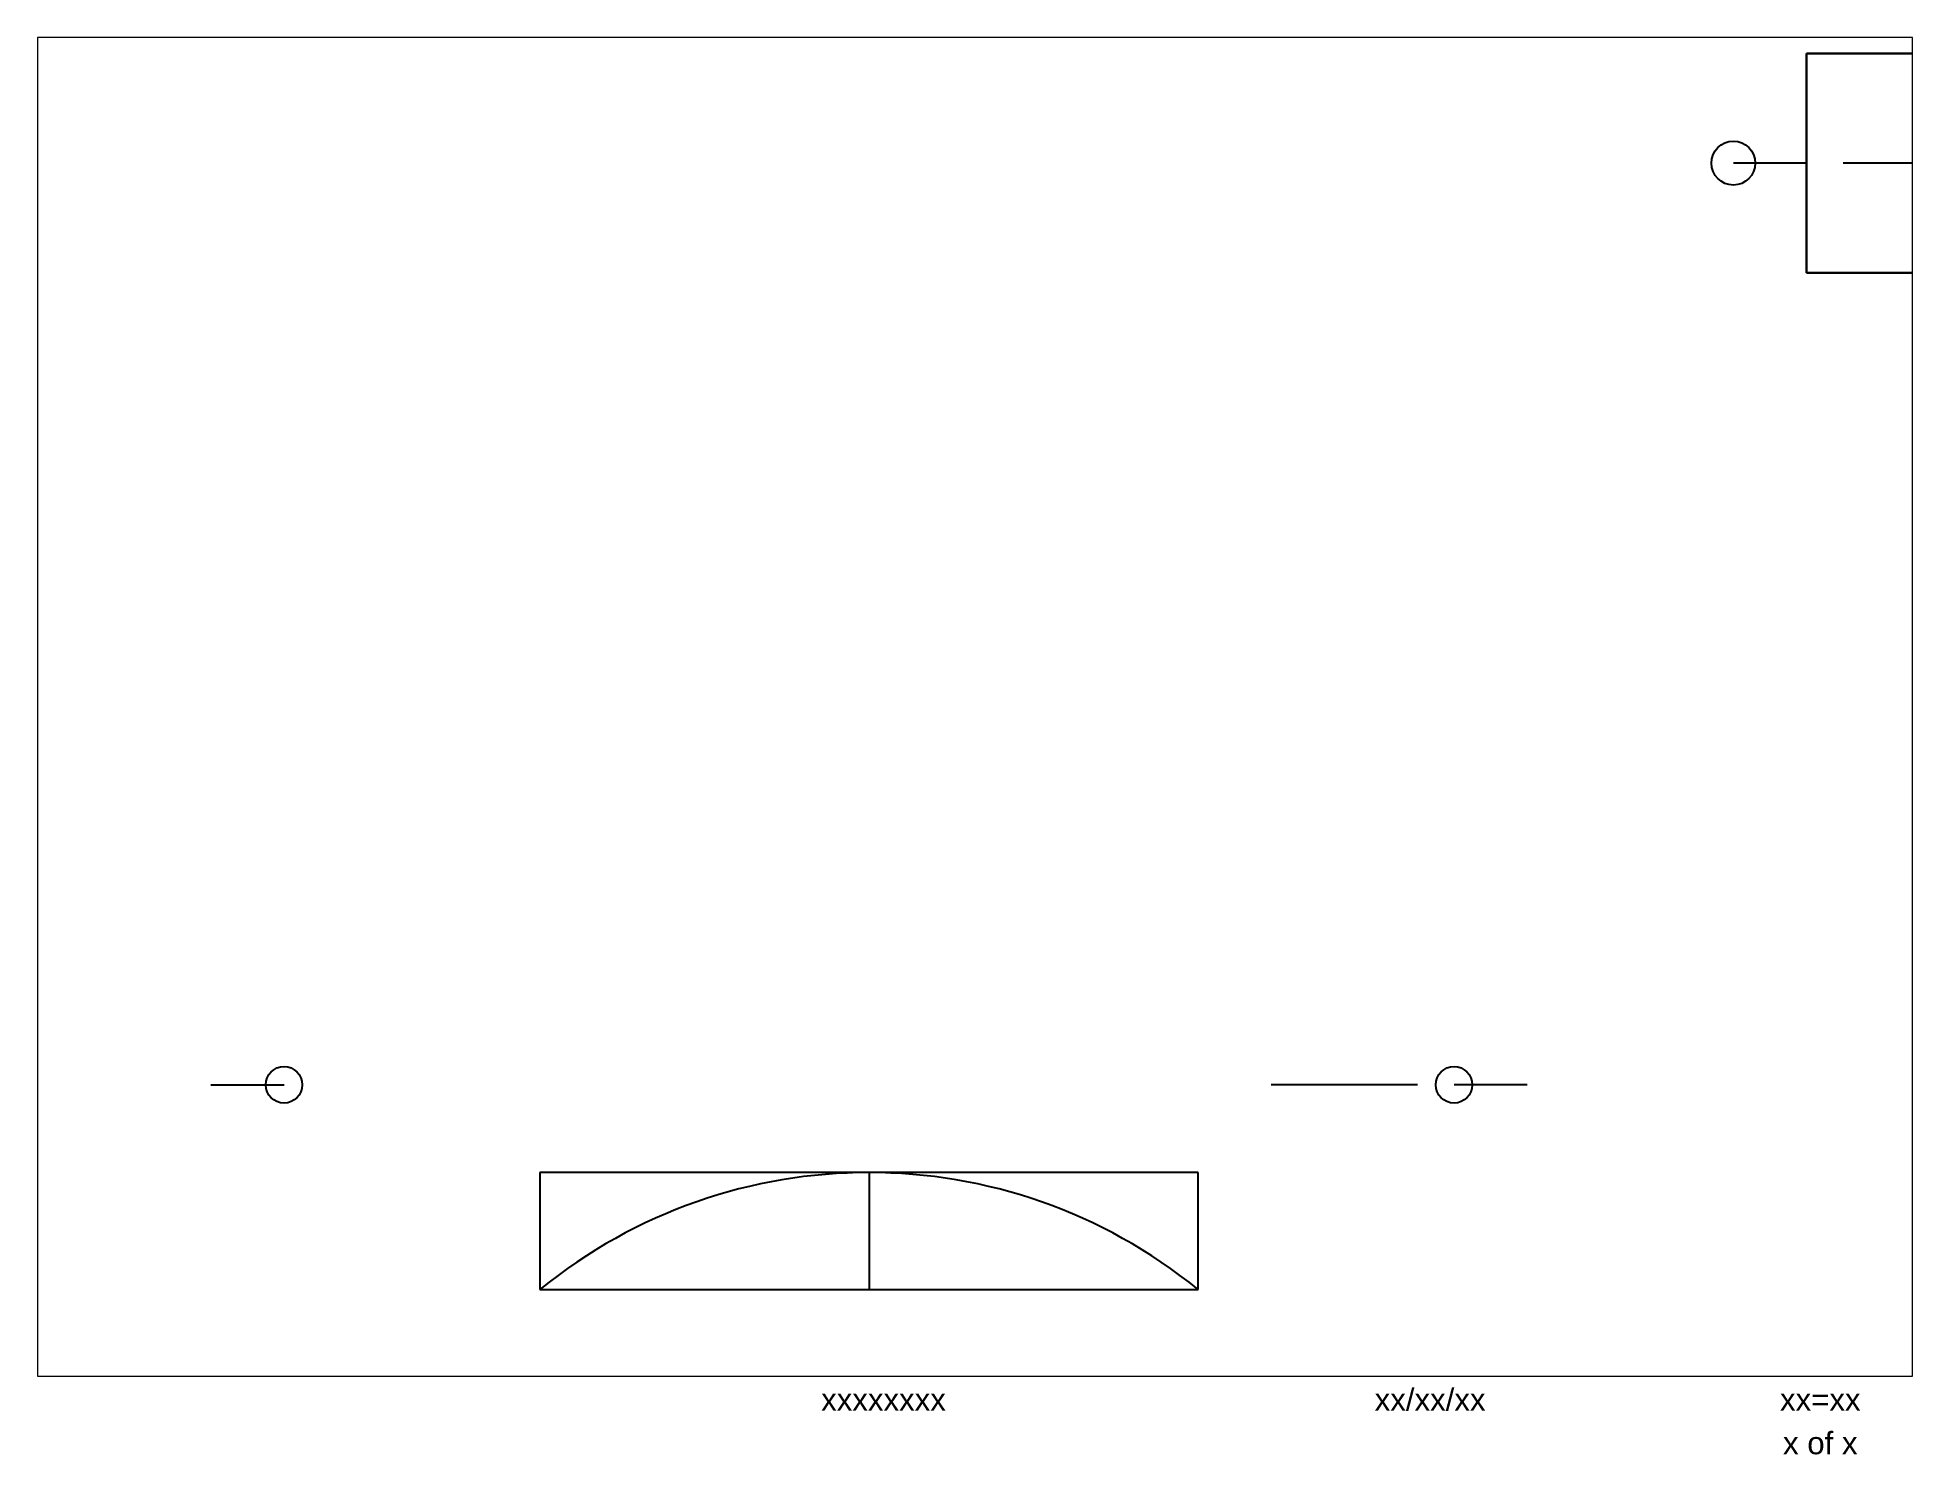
# Paper-space layout 'Layout5' of a CAD drawing. Header units: inches. Extents: x 1674.8 to 1685.3, y 278.6 to 286.6.
# The model-space entities are those that its viewports show. They can reach past a viewport. Long polylines and large blocks are cut down to what shows.
import ezdxf
from ezdxf.enums import TextEntityAlignment as Align

# ---------------------------------------------------------------- set-up
doc = ezdxf.new("R2010")
doc.units = ezdxf.units.IN
doc.header["$MEASUREMENT"] = 0
doc.layers.add('Construction', color=4, linetype='Continuous')
doc.layers.add('Title Block', color=7, linetype='Continuous')
doc.layers.add('Object Lines', color=7, linetype='Continuous', lineweight=30)
doc.styles.get("Standard").update_dxf_attribs({"font": 'arial.ttf'})

# ---------------------------------------------------------------- blocks, each defined once
blk = doc.blocks.new('8.5x11 Title Block')

msp = doc.modelspace()

# ---------------------------------------------------------------- linework, layer by layer
at = {"layer": 'Construction', "extrusion": (-1, 0, 0)}
for p, q in [((11.073, 6.694, 0.7), (11.073, 7.294, 0.7)), ((11.073, 7.294, 0.7), (11.073, 7.294, 1.3)), ((11.073, 7.294, 1.3), (11.073, 6.994, 1.3)), ((11.073, 6.994, 1.3), (10.573, 6.994, 1.3)), ((11.073, 6.994, 1.3), (11.073, 6.694, 1.3)), ((11.073, 6.694, 1.3), (11.073, 6.694, 0.7))]:
    msp.add_line(p, q, dxfattribs=at)
at = {"layer": 'Construction'}
for p, q in [((11.823, 6.994, 2), (11.323, 6.994, 2)), ((0.163, 0.69, 2.15), (0.663, 0.69, 2.15)), ((8.413, 0.69, 0.85), (7.413, 0.69, 0.85)), ((9.163, 0.69, 2.15), (8.663, 0.69, 2.15)), ((4.663, 0.09), (2.413, 0.09)), ((2.413, 0.09), (2.413, -0.71)), ((4.663, 0.09), (4.663, -0.71)), ((6.913, 0.09), (4.663, 0.09)), ((6.913, -0.71), (6.913, 0.09)), ((2.413, -0.71), (4.663, -0.71)), ((4.663, -0.71), (6.913, -0.71))]:
    msp.add_line(p, q, dxfattribs=at)
for centre, radius in [((10.573, 6.994, 1.3), 0.15), ((0.663, 0.69, 2.15), 0.125), ((8.663, 0.69, 2.15), 0.125)]:
    msp.add_circle(centre, radius, dxfattribs=at)
msp.add_arc((4.663, -3.474), 3.564, 50.8537, 129.1463, dxfattribs=at)
at = {"layer": 'Object Lines'}
for p, q in [((11.823, 7.744), (11.073, 7.744)), ((11.073, 7.744), (11.073, 6.244)), ((11.823, 6.244), (11.823, 7.744)), ((11.073, 6.244), (11.823, 6.244))]:
    msp.add_line(p, q, dxfattribs=at)

psp = doc.layouts.new('Layout5')

# ---------------------------------------------------------------- block references
at = {"layer": 'Object Lines'}
ref = psp.add_blockref('8.5x11 Title Block', (1674.562, 278.318), dxfattribs=at)
ref.add_attrib('DWGTITLE', 'xxxxxxxx', dxfattribs={"layer": 'Title Block', "height": 0.125}).set_placement((1679.55, 278.938), align=Align.MIDDLE_CENTER)
ref.add_attrib('DATE', 'xx/xx/xx', dxfattribs={"layer": 'Title Block', "height": 0.125}).set_placement((1682.611, 278.938), align=Align.MIDDLE_CENTER)
ref.add_attrib('DWGNO', 'x of x', dxfattribs={"layer": 'Title Block', "height": 0.125}).set_placement((1684.796, 278.694), align=Align.MIDDLE_CENTER)
ref.add_attrib('SCALE', 'xx=xx', dxfattribs={"layer": 'Title Block', "height": 0.125}).set_placement((1684.796, 278.938), align=Align.MIDDLE_CENTER)

# ---------------------------------------------------------------- viewports
psp.add_viewport(center=(1680.062, 282.818), size=(10.5, 7.5), view_center_point=(5.387, 3.275), view_height=9.15743, dxfattribs=at)

doc.saveas('drawing.dxf')
